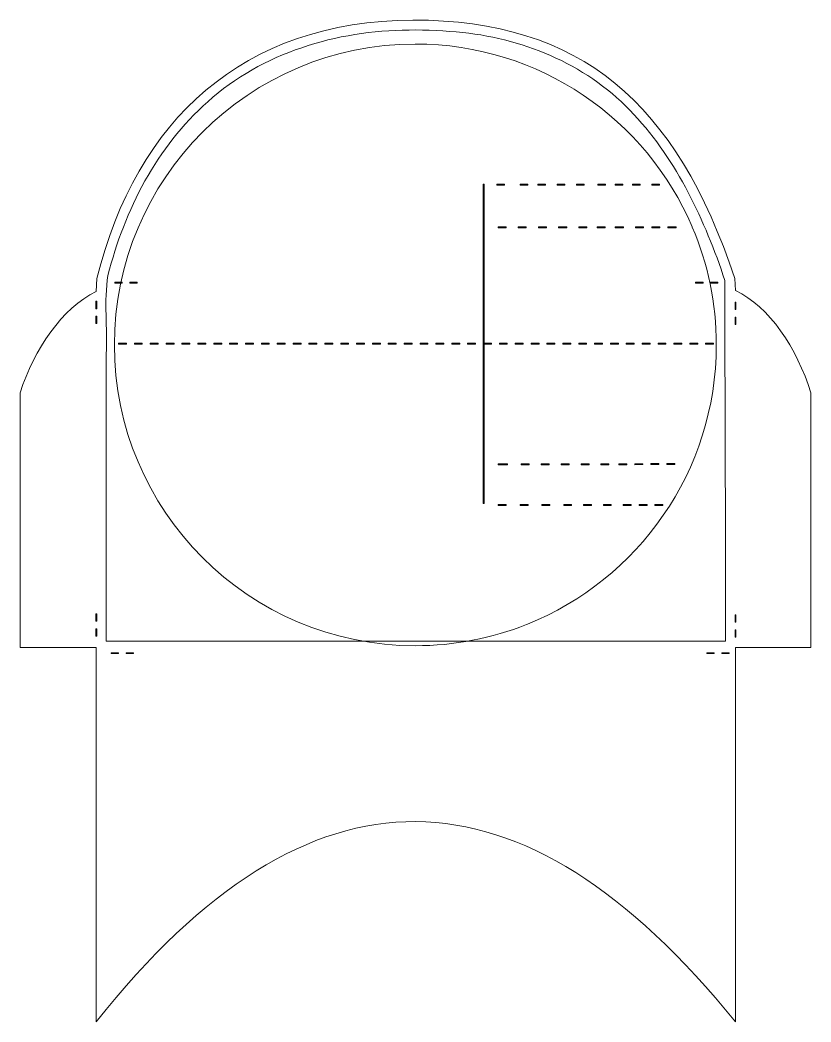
# Model space of a CAD drawing. Header units: centimetres. Extents: x -10.5 to 10.5, y -13.4 to 13.4.
import ezdxf

# ---------------------------------------------------------------- set-up
doc = ezdxf.new("R2010")
doc.units = ezdxf.units.CM
doc.header["$MEASUREMENT"] = 0
doc.layers.add('Layer 1', color=7, linetype='Continuous')

msp = doc.modelspace()

# ---------------------------------------------------------------- linework, layer by layer
at = {"layer": 'Layer 1', "color": 43, "lineweight": 20}
for points, knots in [([(-0.07069, 13.37841), (-4.60249, 13.34637), (-7.44767, 10.72191), (-8.50015, 6.4794), (-8.50015, 6.4794), (-8.50015, 6.4794), (-8.51586, 6.13461), (-8.51586, 6.13461), (-8.51586, 6.13461), (-9.43014, 5.68947), (-10.16547, 4.60514), (-10.54984, 3.43255), (-10.54984, 3.43255), (-10.54984, 3.43255), (-10.54984, -3.36641), (-10.54984, -3.36641), (-10.54984, -3.36641), (-10.54984, -3.36641), (-8.51586, -3.36641), (-8.51586, -3.36641), (-8.51586, -3.36641), (-8.51586, -3.36641), (-8.51586, -3.46976), (-8.51586, -3.46976), (-8.51586, -3.46976), (-8.51586, -3.46976), (-8.51669, -3.46976), (-8.51669, -3.46976), (-8.51669, -3.46976), (-8.51669, -3.46976), (-8.51669, -13.35939), (-8.51669, -13.35939), (-8.51669, -13.35939), (-2.83247, -6.15465), (2.85231, -6.3101), (8.53653, -13.35939), (8.53653, -13.35939), (8.53653, -13.35939), (8.53653, -3.46976), (8.53653, -3.46976), (8.53653, -3.46976), (8.53653, -3.46976), (8.5357, -3.46976), (8.5357, -3.46976), (8.5357, -3.46976), (8.5357, -3.46976), (8.5357, -3.36641), (8.5357, -3.36641), (8.5357, -3.36641), (8.5357, -3.36641), (10.54984, -3.36641), (10.54984, -3.36641), (10.54984, -3.36641), (10.54984, -3.36641), (10.54984, 3.43255), (10.54984, 3.43255), (10.54984, 3.43255), (10.17182, 4.62858), (9.44186, 5.7325), (8.53571, 6.16024), (8.53571, 6.16024), (8.53571, 6.16024), (8.51835, 6.47939), (8.51835, 6.47939), (8.51835, 6.47939), (6.94977, 11.18126), (4.42589, 13.37552), (-0.07069, 13.3784), (-0.07069, 13.3784), (-0.07069, 13.3784), (-0.07069, 13.37841), (-0.07069, 13.37841)], [0, 0, 0, 0, 0.05263158, 0.05263158, 0.05263158, 0.05263158, 0.10526316, 0.10526316, 0.10526316, 0.10526316, 0.15789474, 0.15789474, 0.15789474, 0.15789474, 0.21052632, 0.21052632, 0.21052632, 0.21052632, 0.26315789, 0.26315789, 0.26315789, 0.26315789, 0.31578947, 0.31578947, 0.31578947, 0.31578947, 0.36842105, 0.36842105, 0.36842105, 0.36842105, 0.42105263, 0.42105263, 0.42105263, 0.42105263, 0.47368421, 0.47368421, 0.47368421, 0.47368421, 0.52631579, 0.52631579, 0.52631579, 0.52631579, 0.57894737, 0.57894737, 0.57894737, 0.57894737, 0.63157895, 0.63157895, 0.63157895, 0.63157895, 0.68421053, 0.68421053, 0.68421053, 0.68421053, 0.73684211, 0.73684211, 0.73684211, 0.73684211, 0.78947368, 0.78947368, 0.78947368, 0.78947368, 0.84210526, 0.84210526, 0.84210526, 0.84210526, 0.89473684, 0.89473684, 0.89473684, 0.89473684, 1, 1, 1, 1]), ([(-8.02225, 6.38514), (-8.02225, 6.38514), (-7.82381, 6.38514), (-7.82381, 6.38514), (-7.82381, 6.38514), (-7.82381, 6.38514), (-7.82381, 6.36034), (-7.82381, 6.36034), (-7.82381, 6.36034), (-7.82381, 6.36034), (-8.02225, 6.36034), (-8.02225, 6.36034), (-8.02225, 6.36034), (-8.02225, 6.36034), (-8.02225, 6.38514), (-8.02225, 6.38514)], [0, 0, 0, 0, 0.2, 0.2, 0.2, 0.2, 0.4, 0.4, 0.4, 0.4, 0.6, 0.6, 0.6, 0.6, 1, 1, 1, 1]), ([(-7.62537, 6.38514), (-7.62537, 6.38514), (-7.42693, 6.38514), (-7.42693, 6.38514), (-7.42693, 6.38514), (-7.42693, 6.38514), (-7.42693, 6.36034), (-7.42693, 6.36034), (-7.42693, 6.36034), (-7.42693, 6.36034), (-7.62537, 6.36034), (-7.62537, 6.36034), (-7.62537, 6.36034), (-7.62537, 6.36034), (-7.62537, 6.38514), (-7.62537, 6.38514)], [0, 0, 0, 0, 0.2, 0.2, 0.2, 0.2, 0.4, 0.4, 0.4, 0.4, 0.6, 0.6, 0.6, 0.6, 1, 1, 1, 1]), ([(7.47076, 6.38514), (7.47076, 6.38514), (7.67002, 6.38514), (7.67002, 6.38514), (7.67002, 6.38514), (7.67002, 6.38514), (7.67002, 6.36034), (7.67002, 6.36034), (7.67002, 6.36034), (7.67002, 6.36034), (7.47076, 6.36034), (7.47076, 6.36034), (7.47076, 6.36034), (7.47076, 6.36034), (7.47076, 6.38514), (7.47076, 6.38514)], [0, 0, 0, 0, 0.2, 0.2, 0.2, 0.2, 0.4, 0.4, 0.4, 0.4, 0.6, 0.6, 0.6, 0.6, 1, 1, 1, 1]), ([(7.86846, 6.38514), (7.86846, 6.38514), (8.0669, 6.38514), (8.0669, 6.38514), (8.0669, 6.38514), (8.0669, 6.38514), (8.0669, 6.36034), (8.0669, 6.36034), (8.0669, 6.36034), (8.0669, 6.36034), (7.86846, 6.36034), (7.86846, 6.36034), (7.86846, 6.36034), (7.86846, 6.36034), (7.86846, 6.38514), (7.86846, 6.38514)], [0, 0, 0, 0, 0.2, 0.2, 0.2, 0.2, 0.4, 0.4, 0.4, 0.4, 0.6, 0.6, 0.6, 0.6, 1, 1, 1, 1]), ([(-8.52909, 5.87334), (-8.52909, 5.87334), (-8.50429, 5.87334), (-8.50429, 5.87334), (-8.50429, 5.87334), (-8.50429, 5.87334), (-8.50429, 5.6749), (-8.50429, 5.6749), (-8.50429, 5.6749), (-8.50429, 5.6749), (-8.52909, 5.6749), (-8.52909, 5.6749), (-8.52909, 5.6749), (-8.52909, 5.6749), (-8.52909, 5.87334), (-8.52909, 5.87334)], [0, 0, 0, 0, 0.2, 0.2, 0.2, 0.2, 0.4, 0.4, 0.4, 0.4, 0.6, 0.6, 0.6, 0.6, 1, 1, 1, 1]), ([(8.52413, 5.84936), (8.52413, 5.84936), (8.54893, 5.84936), (8.54893, 5.84936), (8.54893, 5.84936), (8.54893, 5.84936), (8.54893, 5.6501), (8.54893, 5.6501), (8.54893, 5.6501), (8.54893, 5.6501), (8.52413, 5.6501), (8.52413, 5.6501), (8.52413, 5.6501), (8.52413, 5.6501), (8.52413, 5.84936), (8.52413, 5.84936)], [0, 0, 0, 0, 0.2, 0.2, 0.2, 0.2, 0.4, 0.4, 0.4, 0.4, 0.6, 0.6, 0.6, 0.6, 1, 1, 1, 1]), ([(-8.52909, 5.47646), (-8.52909, 5.47646), (-8.50429, 5.47646), (-8.50429, 5.47646), (-8.50429, 5.47646), (-8.50429, 5.47646), (-8.50429, 5.2772), (-8.50429, 5.2772), (-8.50429, 5.2772), (-8.50429, 5.2772), (-8.52909, 5.2772), (-8.52909, 5.2772), (-8.52909, 5.2772), (-8.52909, 5.2772), (-8.52909, 5.47646), (-8.52909, 5.47646)], [0, 0, 0, 0, 0.2, 0.2, 0.2, 0.2, 0.4, 0.4, 0.4, 0.4, 0.6, 0.6, 0.6, 0.6, 1, 1, 1, 1]), ([(8.52413, 5.45166), (8.52413, 5.45166), (8.54893, 5.45166), (8.54893, 5.45166), (8.54893, 5.45166), (8.54893, 5.45166), (8.54893, 5.25322), (8.54893, 5.25322), (8.54893, 5.25322), (8.54893, 5.25322), (8.52413, 5.25322), (8.52413, 5.25322), (8.52413, 5.25322), (8.52413, 5.25322), (8.52413, 5.45166), (8.52413, 5.45166)], [0, 0, 0, 0, 0.2, 0.2, 0.2, 0.2, 0.4, 0.4, 0.4, 0.4, 0.6, 0.6, 0.6, 0.6, 1, 1, 1, 1]), ([(-8.52909, -2.46931), (-8.52909, -2.46931), (-8.50429, -2.46931), (-8.50429, -2.46931), (-8.50429, -2.46931), (-8.50429, -2.46931), (-8.50429, -2.66775), (-8.50429, -2.66775), (-8.50429, -2.66775), (-8.50429, -2.66775), (-8.52909, -2.66775), (-8.52909, -2.66775), (-8.52909, -2.66775), (-8.52909, -2.66775), (-8.52909, -2.46931), (-8.52909, -2.46931)], [0, 0, 0, 0, 0.2, 0.2, 0.2, 0.2, 0.4, 0.4, 0.4, 0.4, 0.6, 0.6, 0.6, 0.6, 1, 1, 1, 1]), ([(8.52413, -2.49411), (8.52413, -2.49411), (8.54893, -2.49411), (8.54893, -2.49411), (8.54893, -2.49411), (8.54893, -2.49411), (8.54893, -2.69255), (8.54893, -2.69255), (8.54893, -2.69255), (8.54893, -2.69255), (8.52413, -2.69255), (8.52413, -2.69255), (8.52413, -2.69255), (8.52413, -2.69255), (8.52413, -2.49411), (8.52413, -2.49411)], [0, 0, 0, 0, 0.2, 0.2, 0.2, 0.2, 0.4, 0.4, 0.4, 0.4, 0.6, 0.6, 0.6, 0.6, 1, 1, 1, 1]), ([(-8.52909, -2.86618), (-8.52909, -2.86618), (-8.50429, -2.86618), (-8.50429, -2.86618), (-8.50429, -2.86618), (-8.50429, -2.86618), (-8.50429, -3.06544), (-8.50429, -3.06544), (-8.50429, -3.06544), (-8.50429, -3.06544), (-8.52909, -3.06544), (-8.52909, -3.06544), (-8.52909, -3.06544), (-8.52909, -3.06544), (-8.52909, -2.86618), (-8.52909, -2.86618)], [0, 0, 0, 0, 0.2, 0.2, 0.2, 0.2, 0.4, 0.4, 0.4, 0.4, 0.6, 0.6, 0.6, 0.6, 1, 1, 1, 1]), ([(8.52413, -2.89099), (8.52413, -2.89099), (8.54893, -2.89099), (8.54893, -2.89099), (8.54893, -2.89099), (8.54893, -2.89099), (8.54893, -3.08943), (8.54893, -3.08943), (8.54893, -3.08943), (8.54893, -3.08943), (8.52413, -3.08943), (8.52413, -3.08943), (8.52413, -3.08943), (8.52413, -3.08943), (8.52413, -2.89099), (8.52413, -2.89099)], [0, 0, 0, 0, 0.2, 0.2, 0.2, 0.2, 0.4, 0.4, 0.4, 0.4, 0.6, 0.6, 0.6, 0.6, 1, 1, 1, 1]), ([(-8.11899, -3.50449), (-8.11899, -3.50449), (-7.92055, -3.50449), (-7.92055, -3.50449), (-7.92055, -3.50449), (-7.92055, -3.50449), (-7.92055, -3.52929), (-7.92055, -3.52929), (-7.92055, -3.52929), (-7.92055, -3.52929), (-8.11899, -3.52929), (-8.11899, -3.52929), (-8.11899, -3.52929), (-8.11899, -3.52929), (-8.11899, -3.50449), (-8.11899, -3.50449)], [0, 0, 0, 0, 0.2, 0.2, 0.2, 0.2, 0.4, 0.4, 0.4, 0.4, 0.6, 0.6, 0.6, 0.6, 1, 1, 1, 1]), ([(-7.72211, -3.50449), (-7.72211, -3.50449), (-7.52285, -3.50449), (-7.52285, -3.50449), (-7.52285, -3.50449), (-7.52285, -3.50449), (-7.52285, -3.52929), (-7.52285, -3.52929), (-7.52285, -3.52929), (-7.52285, -3.52929), (-7.72211, -3.52929), (-7.72211, -3.52929), (-7.72211, -3.52929), (-7.72211, -3.52929), (-7.72211, -3.50449), (-7.72211, -3.50449)], [0, 0, 0, 0, 0.2, 0.2, 0.2, 0.2, 0.4, 0.4, 0.4, 0.4, 0.6, 0.6, 0.6, 0.6, 1, 1, 1, 1]), ([(7.77172, -3.50449), (7.77172, -3.50449), (7.97016, -3.50449), (7.97016, -3.50449), (7.97016, -3.50449), (7.97016, -3.50449), (7.97016, -3.52929), (7.97016, -3.52929), (7.97016, -3.52929), (7.97016, -3.52929), (7.77172, -3.52929), (7.77172, -3.52929), (7.77172, -3.52929), (7.77172, -3.52929), (7.77172, -3.50449), (7.77172, -3.50449)], [0, 0, 0, 0, 0.2, 0.2, 0.2, 0.2, 0.4, 0.4, 0.4, 0.4, 0.6, 0.6, 0.6, 0.6, 1, 1, 1, 1]), ([(8.16942, -3.50449), (8.16942, -3.50449), (8.36786, -3.50449), (8.36786, -3.50449), (8.36786, -3.50449), (8.36786, -3.50449), (8.36786, -3.52929), (8.36786, -3.52929), (8.36786, -3.52929), (8.36786, -3.52929), (8.16942, -3.52929), (8.16942, -3.52929), (8.16942, -3.52929), (8.16942, -3.52929), (8.16942, -3.50449), (8.16942, -3.50449)], [0, 0, 0, 0, 0.2, 0.2, 0.2, 0.2, 0.4, 0.4, 0.4, 0.4, 0.6, 0.6, 0.6, 0.6, 1, 1, 1, 1])]:
    msp.add_open_spline(points, degree=3, knots=knots, dxfattribs=at)
at = {"layer": 'Layer 1', "color": 41, "lineweight": 20}
msp.add_open_spline([(-0.16991, 13.11217), (-2.10308, 13.10183), (-4.08875, 12.50304), (-5.54301, 11.19967), (-5.54301, 11.19967), (-6.90051, 9.99441), (-7.76475, 8.31033), (-8.20474, 6.56333), (-8.20474, 6.56333), (-8.3145, 5.86896), (-8.21779, 5.16068), (-8.25128, 4.46029), (-8.25128, 4.46029), (-8.25155, -1.39141), (-8.25182, 2.6523), (-8.2521, -3.1994), (-8.2521, -3.1994), (-2.74408, -3.1994), (2.76394, -3.1994), (8.27196, -3.1994), (8.27196, -3.1994), (8.2659, 3.30908), (8.25983, -0.07787), (8.25377, 6.43061), (8.25377, 6.43061), (7.7187, 8.0322), (6.98685, 9.61361), (5.8262, 10.85678), (5.8262, 10.85678), (4.66156, 12.13655), (2.96897, 12.86981), (1.2623, 13.04306), (1.2623, 13.04306), (0.78656, 13.09062), (0.30837, 13.11888), (-0.16991, 13.11216), (-0.16991, 13.11216), (-0.16991, 13.11216), (-0.16991, 13.11217), (-0.16991, 13.11217)], degree=3, knots=[0, 0, 0, 0, 0.09090909, 0.09090909, 0.09090909, 0.09090909, 0.18181818, 0.18181818, 0.18181818, 0.18181818, 0.27272727, 0.27272727, 0.27272727, 0.27272727, 0.36363636, 0.36363636, 0.36363636, 0.36363636, 0.45454545, 0.45454545, 0.45454545, 0.45454545, 0.54545455, 0.54545455, 0.54545455, 0.54545455, 0.63636364, 0.63636364, 0.63636364, 0.63636364, 0.72727273, 0.72727273, 0.72727273, 0.72727273, 0.81818182, 0.81818182, 0.81818182, 0.81818182, 1, 1, 1, 1], dxfattribs=at)
at = {"layer": 'Layer 1', "color": 221, "lineweight": 15}
for points, knots in [([(-0.00496, 12.73783), (3.31107, 12.73783), (6.1572, 10.72714), (7.38188, 7.85875), (7.38188, 7.85875), (7.38188, 7.85875), (7.38519, 7.85131), (7.38519, 7.85131), (7.38519, 7.85131), (7.79611, 6.88614), (8.0235, 5.8246), (8.0235, 4.70938), (8.0235, 4.70938), (8.0235, 1.33188), (5.93758, -1.55787), (2.98401, -2.7436), (2.98401, -2.7436), (2.98401, -2.7436), (2.95755, -2.75518), (2.95755, -2.75518), (2.95755, -2.75518), (2.04083, -3.11937), (1.04149, -3.31907), (-0.00496, -3.31907), (-0.00496, -3.31907), (-4.43908, -3.31907), (-8.03341, 0.27526), (-8.03341, 4.70938), (-8.03341, 4.70938), (-8.03341, 9.1435), (-4.43908, 12.73783), (-0.00496, 12.73783)], [0, 0, 0, 0, 0.11111111, 0.11111111, 0.11111111, 0.11111111, 0.22222222, 0.22222222, 0.22222222, 0.22222222, 0.33333333, 0.33333333, 0.33333333, 0.33333333, 0.44444444, 0.44444444, 0.44444444, 0.44444444, 0.55555556, 0.55555556, 0.55555556, 0.55555556, 0.66666667, 0.66666667, 0.66666667, 0.66666667, 0.77777778, 0.77777778, 0.77777778, 0.77777778, 1, 1, 1, 1]), ([(1.82894, 8.99398), (1.82894, 8.99398), (1.80248, 8.99398), (1.80248, 8.99398), (1.80248, 8.99398), (1.80248, 8.99398), (1.80248, 0.4744), (1.80248, 0.4744), (1.80248, 0.4744), (1.80248, 0.4744), (1.82894, 0.4744), (1.82894, 0.4744), (1.82894, 0.4744), (1.82894, 0.4744), (1.82894, 8.99398), (1.82894, 8.99398)], [0, 0, 0, 0, 0.2, 0.2, 0.2, 0.2, 0.4, 0.4, 0.4, 0.4, 0.6, 0.6, 0.6, 0.6, 1, 1, 1, 1]), ([(2.37795, 8.99977), (2.37795, 8.99977), (2.1729, 8.99977), (2.1729, 8.99977), (2.1729, 8.99977), (2.1729, 8.99977), (2.1729, 8.97414), (2.1729, 8.97414), (2.1729, 8.97414), (2.1729, 8.97414), (2.37795, 8.97414), (2.37795, 8.97414), (2.37795, 8.97414), (2.37795, 8.97414), (2.37795, 8.99977), (2.37795, 8.99977)], [0, 0, 0, 0, 0.2, 0.2, 0.2, 0.2, 0.4, 0.4, 0.4, 0.4, 0.6, 0.6, 0.6, 0.6, 1, 1, 1, 1]), ([(3.00055, 8.99977), (3.00055, 8.99977), (2.7955, 8.99977), (2.7955, 8.99977), (2.7955, 8.99977), (2.7955, 8.99977), (2.7955, 8.97414), (2.7955, 8.97414), (2.7955, 8.97414), (2.7955, 8.97414), (3.00055, 8.97414), (3.00055, 8.97414), (3.00055, 8.97414), (3.00055, 8.97414), (3.00055, 8.99977), (3.00055, 8.99977)], [0, 0, 0, 0, 0.2, 0.2, 0.2, 0.2, 0.4, 0.4, 0.4, 0.4, 0.6, 0.6, 0.6, 0.6, 1, 1, 1, 1]), ([(3.4644, 8.99977), (3.4644, 8.99977), (3.25935, 8.99977), (3.25935, 8.99977), (3.25935, 8.99977), (3.25935, 8.99977), (3.25935, 8.97414), (3.25935, 8.97414), (3.25935, 8.97414), (3.25935, 8.97414), (3.4644, 8.97414), (3.4644, 8.97414), (3.4644, 8.97414), (3.4644, 8.97414), (3.4644, 8.99977), (3.4644, 8.99977)], [0, 0, 0, 0, 0.2, 0.2, 0.2, 0.2, 0.4, 0.4, 0.4, 0.4, 0.6, 0.6, 0.6, 0.6, 1, 1, 1, 1]), ([(3.98116, 8.99977), (3.98116, 8.99977), (3.77611, 8.99977), (3.77611, 8.99977), (3.77611, 8.99977), (3.77611, 8.99977), (3.77611, 8.97414), (3.77611, 8.97414), (3.77611, 8.97414), (3.77611, 8.97414), (3.98116, 8.97414), (3.98116, 8.97414), (3.98116, 8.97414), (3.98116, 8.97414), (3.98116, 8.99977), (3.98116, 8.99977)], [0, 0, 0, 0, 0.2, 0.2, 0.2, 0.2, 0.4, 0.4, 0.4, 0.4, 0.6, 0.6, 0.6, 0.6, 1, 1, 1, 1]), ([(4.49875, 8.99977), (4.49875, 8.99977), (4.29287, 8.99977), (4.29287, 8.99977), (4.29287, 8.99977), (4.29287, 8.99977), (4.29287, 8.97414), (4.29287, 8.97414), (4.29287, 8.97414), (4.29287, 8.97414), (4.49875, 8.97414), (4.49875, 8.97414), (4.49875, 8.97414), (4.49875, 8.97414), (4.49875, 8.99977), (4.49875, 8.99977)], [0, 0, 0, 0, 0.2, 0.2, 0.2, 0.2, 0.4, 0.4, 0.4, 0.4, 0.6, 0.6, 0.6, 0.6, 1, 1, 1, 1]), ([(5.06843, 8.99977), (5.06843, 8.99977), (4.86255, 8.99977), (4.86255, 8.99977), (4.86255, 8.99977), (4.86255, 8.99977), (4.86255, 8.97414), (4.86255, 8.97414), (4.86255, 8.97414), (4.86255, 8.97414), (5.06843, 8.97414), (5.06843, 8.97414), (5.06843, 8.97414), (5.06843, 8.97414), (5.06843, 8.99977), (5.06843, 8.99977)], [0, 0, 0, 0, 0.2, 0.2, 0.2, 0.2, 0.4, 0.4, 0.4, 0.4, 0.6, 0.6, 0.6, 0.6, 1, 1, 1, 1]), ([(5.53228, 8.99977), (5.53228, 8.99977), (5.3264, 8.99977), (5.3264, 8.99977), (5.3264, 8.99977), (5.3264, 8.99977), (5.3264, 8.97414), (5.3264, 8.97414), (5.3264, 8.97414), (5.3264, 8.97414), (5.53228, 8.97414), (5.53228, 8.97414), (5.53228, 8.97414), (5.53228, 8.97414), (5.53228, 8.99977), (5.53228, 8.99977)], [0, 0, 0, 0, 0.2, 0.2, 0.2, 0.2, 0.4, 0.4, 0.4, 0.4, 0.6, 0.6, 0.6, 0.6, 1, 1, 1, 1]), ([(5.99613, 8.99977), (5.99613, 8.99977), (5.79025, 8.99977), (5.79025, 8.99977), (5.79025, 8.99977), (5.79025, 8.99977), (5.79025, 8.97414), (5.79025, 8.97414), (5.79025, 8.97414), (5.79025, 8.97414), (5.99613, 8.97414), (5.99613, 8.97414), (5.99613, 8.97414), (5.99613, 8.97414), (5.99613, 8.99977), (5.99613, 8.99977)], [0, 0, 0, 0, 0.2, 0.2, 0.2, 0.2, 0.4, 0.4, 0.4, 0.4, 0.6, 0.6, 0.6, 0.6, 1, 1, 1, 1]), ([(6.51289, 8.99977), (6.51289, 8.99977), (6.30701, 8.99977), (6.30701, 8.99977), (6.30701, 8.99977), (6.30701, 8.99977), (6.30701, 8.97414), (6.30701, 8.97414), (6.30701, 8.97414), (6.30701, 8.97414), (6.51289, 8.97414), (6.51289, 8.97414), (6.51289, 8.97414), (6.51289, 8.97414), (6.51289, 8.99977), (6.51289, 8.99977)], [0, 0, 0, 0, 0.2, 0.2, 0.2, 0.2, 0.4, 0.4, 0.4, 0.4, 0.6, 0.6, 0.6, 0.6, 1, 1, 1, 1]), ([(2.41599, 7.85875), (2.41599, 7.85875), (2.20763, 7.85875), (2.20763, 7.85875), (2.20763, 7.85875), (2.20763, 7.85875), (2.20763, 7.83229), (2.20763, 7.83229), (2.20763, 7.83229), (2.20763, 7.83229), (2.41599, 7.83229), (2.41599, 7.83229), (2.41599, 7.83229), (2.41599, 7.83229), (2.41599, 7.85875), (2.41599, 7.85875)], [0, 0, 0, 0, 0.2, 0.2, 0.2, 0.2, 0.4, 0.4, 0.4, 0.4, 0.6, 0.6, 0.6, 0.6, 1, 1, 1, 1]), ([(2.95507, 7.85875), (2.95507, 7.85875), (2.73844, 7.85875), (2.73844, 7.85875), (2.73844, 7.85875), (2.73844, 7.85875), (2.73844, 7.83229), (2.73844, 7.83229), (2.73844, 7.83229), (2.73844, 7.83229), (2.95507, 7.83229), (2.95507, 7.83229), (2.95507, 7.83229), (2.95507, 7.83229), (2.95507, 7.85875), (2.95507, 7.85875)], [0, 0, 0, 0, 0.2, 0.2, 0.2, 0.2, 0.4, 0.4, 0.4, 0.4, 0.6, 0.6, 0.6, 0.6, 1, 1, 1, 1]), ([(3.49499, 7.85875), (3.49499, 7.85875), (3.27836, 7.85875), (3.27836, 7.85875), (3.27836, 7.85875), (3.27836, 7.85875), (3.27836, 7.83229), (3.27836, 7.83229), (3.27836, 7.83229), (3.27836, 7.83229), (3.49499, 7.83229), (3.49499, 7.83229), (3.49499, 7.83229), (3.49499, 7.83229), (3.49499, 7.85875), (3.49499, 7.85875)], [0, 0, 0, 0, 0.2, 0.2, 0.2, 0.2, 0.4, 0.4, 0.4, 0.4, 0.6, 0.6, 0.6, 0.6, 1, 1, 1, 1]), ([(4.03408, 7.85875), (4.03408, 7.85875), (3.81745, 7.85875), (3.81745, 7.85875), (3.81745, 7.85875), (3.81745, 7.85875), (3.81745, 7.83146), (3.81745, 7.83146), (3.81745, 7.83146), (3.81745, 7.83146), (4.03408, 7.83146), (4.03408, 7.83146), (4.03408, 7.83146), (4.03408, 7.83146), (4.03408, 7.85875), (4.03408, 7.85875)], [0, 0, 0, 0, 0.2, 0.2, 0.2, 0.2, 0.4, 0.4, 0.4, 0.4, 0.6, 0.6, 0.6, 0.6, 1, 1, 1, 1]), ([(4.57317, 7.85875), (4.57317, 7.85875), (4.35654, 7.85875), (4.35654, 7.85875), (4.35654, 7.85875), (4.35654, 7.85875), (4.35654, 7.83146), (4.35654, 7.83146), (4.35654, 7.83146), (4.35654, 7.83146), (4.57317, 7.83146), (4.57317, 7.83146), (4.57317, 7.83146), (4.57317, 7.83146), (4.57317, 7.85875), (4.57317, 7.85875)], [0, 0, 0, 0, 0.2, 0.2, 0.2, 0.2, 0.4, 0.4, 0.4, 0.4, 0.6, 0.6, 0.6, 0.6, 1, 1, 1, 1]), ([(5.05934, 7.85875), (5.05934, 7.85875), (4.84271, 7.85875), (4.84271, 7.85875), (4.84271, 7.85875), (4.84271, 7.85875), (4.84271, 7.83146), (4.84271, 7.83146), (4.84271, 7.83146), (4.84271, 7.83146), (5.05934, 7.83146), (5.05934, 7.83146), (5.05934, 7.83146), (5.05934, 7.83146), (5.05934, 7.85875), (5.05934, 7.85875)], [0, 0, 0, 0, 0.2, 0.2, 0.2, 0.2, 0.4, 0.4, 0.4, 0.4, 0.6, 0.6, 0.6, 0.6, 1, 1, 1, 1]), ([(5.54551, 7.85875), (5.54551, 7.85875), (5.32888, 7.85875), (5.32888, 7.85875), (5.32888, 7.85875), (5.32888, 7.85875), (5.32888, 7.83146), (5.32888, 7.83146), (5.32888, 7.83146), (5.32888, 7.83146), (5.54551, 7.83146), (5.54551, 7.83146), (5.54551, 7.83146), (5.54551, 7.83146), (5.54551, 7.85875), (5.54551, 7.85875)], [0, 0, 0, 0, 0.2, 0.2, 0.2, 0.2, 0.4, 0.4, 0.4, 0.4, 0.6, 0.6, 0.6, 0.6, 1, 1, 1, 1]), ([(6.08543, 7.85875), (6.08543, 7.85875), (5.86798, 7.85875), (5.86798, 7.85875), (5.86798, 7.85875), (5.86798, 7.85875), (5.86798, 7.83146), (5.86798, 7.83146), (5.86798, 7.83146), (5.86798, 7.83146), (6.08543, 7.83146), (6.08543, 7.83146), (6.08543, 7.83146), (6.08543, 7.83146), (6.08543, 7.85875), (6.08543, 7.85875)], [0, 0, 0, 0, 0.2, 0.2, 0.2, 0.2, 0.4, 0.4, 0.4, 0.4, 0.6, 0.6, 0.6, 0.6, 1, 1, 1, 1]), ([(6.51868, 7.85875), (6.51868, 7.85875), (6.30205, 7.85875), (6.30205, 7.85875), (6.30205, 7.85875), (6.30205, 7.85875), (6.30205, 7.83146), (6.30205, 7.83146), (6.30205, 7.83146), (6.30205, 7.83146), (6.51868, 7.83146), (6.51868, 7.83146), (6.51868, 7.83146), (6.51868, 7.83146), (6.51868, 7.85875), (6.51868, 7.85875)], [0, 0, 0, 0, 0.2, 0.2, 0.2, 0.2, 0.4, 0.4, 0.4, 0.4, 0.6, 0.6, 0.6, 0.6, 1, 1, 1, 1]), ([(6.95194, 7.85875), (6.95194, 7.85875), (6.73531, 7.85875), (6.73531, 7.85875), (6.73531, 7.85875), (6.73531, 7.85875), (6.73531, 7.83146), (6.73531, 7.83146), (6.73531, 7.83146), (6.73531, 7.83146), (6.95194, 7.83146), (6.95194, 7.83146), (6.95194, 7.83146), (6.95194, 7.83146), (6.95194, 7.85875), (6.95194, 7.85875)], [0, 0, 0, 0, 0.2, 0.2, 0.2, 0.2, 0.4, 0.4, 0.4, 0.4, 0.6, 0.6, 0.6, 0.6, 1, 1, 1, 1]), ([(-7.71094, 4.75899), (-7.71094, 4.75899), (-7.92261, 4.75899), (-7.92261, 4.75899), (-7.92261, 4.75899), (-7.92261, 4.75899), (-7.92261, 4.73253), (-7.92261, 4.73253), (-7.92261, 4.73253), (-7.92261, 4.73253), (-7.71094, 4.73253), (-7.71094, 4.73253), (-7.71094, 4.73253), (-7.71094, 4.73253), (-7.71094, 4.75899), (-7.71094, 4.75899)], [0, 0, 0, 0, 0.2, 0.2, 0.2, 0.2, 0.4, 0.4, 0.4, 0.4, 0.6, 0.6, 0.6, 0.6, 1, 1, 1, 1]), ([(-7.28761, 4.75899), (-7.28761, 4.75899), (-7.49928, 4.75899), (-7.49928, 4.75899), (-7.49928, 4.75899), (-7.49928, 4.75899), (-7.49928, 4.73253), (-7.49928, 4.73253), (-7.49928, 4.73253), (-7.49928, 4.73253), (-7.28761, 4.73253), (-7.28761, 4.73253), (-7.28761, 4.73253), (-7.28761, 4.73253), (-7.28761, 4.75899), (-7.28761, 4.75899)], [0, 0, 0, 0, 0.2, 0.2, 0.2, 0.2, 0.4, 0.4, 0.4, 0.4, 0.6, 0.6, 0.6, 0.6, 1, 1, 1, 1]), ([(-6.86427, 4.75899), (-6.86427, 4.75899), (-7.07594, 4.75899), (-7.07594, 4.75899), (-7.07594, 4.75899), (-7.07594, 4.75899), (-7.07594, 4.73253), (-7.07594, 4.73253), (-7.07594, 4.73253), (-7.07594, 4.73253), (-6.86427, 4.73253), (-6.86427, 4.73253), (-6.86427, 4.73253), (-6.86427, 4.73253), (-6.86427, 4.75899), (-6.86427, 4.75899)], [0, 0, 0, 0, 0.2, 0.2, 0.2, 0.2, 0.4, 0.4, 0.4, 0.4, 0.6, 0.6, 0.6, 0.6, 1, 1, 1, 1]), ([(-6.44094, 4.75899), (-6.44094, 4.75899), (-6.65261, 4.75899), (-6.65261, 4.75899), (-6.65261, 4.75899), (-6.65261, 4.75899), (-6.65261, 4.73253), (-6.65261, 4.73253), (-6.65261, 4.73253), (-6.65261, 4.73253), (-6.44094, 4.73253), (-6.44094, 4.73253), (-6.44094, 4.73253), (-6.44094, 4.73253), (-6.44094, 4.75899), (-6.44094, 4.75899)], [0, 0, 0, 0, 0.2, 0.2, 0.2, 0.2, 0.4, 0.4, 0.4, 0.4, 0.6, 0.6, 0.6, 0.6, 1, 1, 1, 1]), ([(-6.01761, 4.75899), (-6.01761, 4.75899), (-6.22928, 4.75899), (-6.22928, 4.75899), (-6.22928, 4.75899), (-6.22928, 4.75899), (-6.22928, 4.73253), (-6.22928, 4.73253), (-6.22928, 4.73253), (-6.22928, 4.73253), (-6.01761, 4.73253), (-6.01761, 4.73253), (-6.01761, 4.73253), (-6.01761, 4.73253), (-6.01761, 4.75899), (-6.01761, 4.75899)], [0, 0, 0, 0, 0.2, 0.2, 0.2, 0.2, 0.4, 0.4, 0.4, 0.4, 0.6, 0.6, 0.6, 0.6, 1, 1, 1, 1]), ([(-5.59427, 4.75899), (-5.59427, 4.75899), (-5.80594, 4.75899), (-5.80594, 4.75899), (-5.80594, 4.75899), (-5.80594, 4.75899), (-5.80594, 4.73253), (-5.80594, 4.73253), (-5.80594, 4.73253), (-5.80594, 4.73253), (-5.59427, 4.73253), (-5.59427, 4.73253), (-5.59427, 4.73253), (-5.59427, 4.73253), (-5.59427, 4.75899), (-5.59427, 4.75899)], [0, 0, 0, 0, 0.2, 0.2, 0.2, 0.2, 0.4, 0.4, 0.4, 0.4, 0.6, 0.6, 0.6, 0.6, 1, 1, 1, 1]), ([(-5.17094, 4.75899), (-5.17094, 4.75899), (-5.38261, 4.75899), (-5.38261, 4.75899), (-5.38261, 4.75899), (-5.38261, 4.75899), (-5.38261, 4.73253), (-5.38261, 4.73253), (-5.38261, 4.73253), (-5.38261, 4.73253), (-5.17094, 4.73253), (-5.17094, 4.73253), (-5.17094, 4.73253), (-5.17094, 4.73253), (-5.17094, 4.75899), (-5.17094, 4.75899)], [0, 0, 0, 0, 0.2, 0.2, 0.2, 0.2, 0.4, 0.4, 0.4, 0.4, 0.6, 0.6, 0.6, 0.6, 1, 1, 1, 1]), ([(-4.74761, 4.75899), (-4.74761, 4.75899), (-4.95928, 4.75899), (-4.95928, 4.75899), (-4.95928, 4.75899), (-4.95928, 4.75899), (-4.95928, 4.73253), (-4.95928, 4.73253), (-4.95928, 4.73253), (-4.95928, 4.73253), (-4.74761, 4.73253), (-4.74761, 4.73253), (-4.74761, 4.73253), (-4.74761, 4.73253), (-4.74761, 4.75899), (-4.74761, 4.75899)], [0, 0, 0, 0, 0.2, 0.2, 0.2, 0.2, 0.4, 0.4, 0.4, 0.4, 0.6, 0.6, 0.6, 0.6, 1, 1, 1, 1]), ([(-4.32427, 4.75899), (-4.32427, 4.75899), (-4.53594, 4.75899), (-4.53594, 4.75899), (-4.53594, 4.75899), (-4.53594, 4.75899), (-4.53594, 4.73253), (-4.53594, 4.73253), (-4.53594, 4.73253), (-4.53594, 4.73253), (-4.32427, 4.73253), (-4.32427, 4.73253), (-4.32427, 4.73253), (-4.32427, 4.73253), (-4.32427, 4.75899), (-4.32427, 4.75899)], [0, 0, 0, 0, 0.2, 0.2, 0.2, 0.2, 0.4, 0.4, 0.4, 0.4, 0.6, 0.6, 0.6, 0.6, 1, 1, 1, 1]), ([(-3.90094, 4.75899), (-3.90094, 4.75899), (-4.11261, 4.75899), (-4.11261, 4.75899), (-4.11261, 4.75899), (-4.11261, 4.75899), (-4.11261, 4.73253), (-4.11261, 4.73253), (-4.11261, 4.73253), (-4.11261, 4.73253), (-3.90094, 4.73253), (-3.90094, 4.73253), (-3.90094, 4.73253), (-3.90094, 4.73253), (-3.90094, 4.75899), (-3.90094, 4.75899)], [0, 0, 0, 0, 0.2, 0.2, 0.2, 0.2, 0.4, 0.4, 0.4, 0.4, 0.6, 0.6, 0.6, 0.6, 1, 1, 1, 1]), ([(-3.47761, 4.75899), (-3.47761, 4.75899), (-3.68928, 4.75899), (-3.68928, 4.75899), (-3.68928, 4.75899), (-3.68928, 4.75899), (-3.68928, 4.73253), (-3.68928, 4.73253), (-3.68928, 4.73253), (-3.68928, 4.73253), (-3.47761, 4.73253), (-3.47761, 4.73253), (-3.47761, 4.73253), (-3.47761, 4.73253), (-3.47761, 4.75899), (-3.47761, 4.75899)], [0, 0, 0, 0, 0.2, 0.2, 0.2, 0.2, 0.4, 0.4, 0.4, 0.4, 0.6, 0.6, 0.6, 0.6, 1, 1, 1, 1]), ([(-3.05427, 4.75899), (-3.05427, 4.75899), (-3.26594, 4.75899), (-3.26594, 4.75899), (-3.26594, 4.75899), (-3.26594, 4.75899), (-3.26594, 4.73253), (-3.26594, 4.73253), (-3.26594, 4.73253), (-3.26594, 4.73253), (-3.05427, 4.73253), (-3.05427, 4.73253), (-3.05427, 4.73253), (-3.05427, 4.73253), (-3.05427, 4.75899), (-3.05427, 4.75899)], [0, 0, 0, 0, 0.2, 0.2, 0.2, 0.2, 0.4, 0.4, 0.4, 0.4, 0.6, 0.6, 0.6, 0.6, 1, 1, 1, 1]), ([(-2.63094, 4.75899), (-2.63094, 4.75899), (-2.84261, 4.75899), (-2.84261, 4.75899), (-2.84261, 4.75899), (-2.84261, 4.75899), (-2.84261, 4.73253), (-2.84261, 4.73253), (-2.84261, 4.73253), (-2.84261, 4.73253), (-2.63094, 4.73253), (-2.63094, 4.73253), (-2.63094, 4.73253), (-2.63094, 4.73253), (-2.63094, 4.75899), (-2.63094, 4.75899)], [0, 0, 0, 0, 0.2, 0.2, 0.2, 0.2, 0.4, 0.4, 0.4, 0.4, 0.6, 0.6, 0.6, 0.6, 1, 1, 1, 1]), ([(-2.20761, 4.75899), (-2.20761, 4.75899), (-2.41928, 4.75899), (-2.41928, 4.75899), (-2.41928, 4.75899), (-2.41928, 4.75899), (-2.41928, 4.73253), (-2.41928, 4.73253), (-2.41928, 4.73253), (-2.41928, 4.73253), (-2.20761, 4.73253), (-2.20761, 4.73253), (-2.20761, 4.73253), (-2.20761, 4.73253), (-2.20761, 4.75899), (-2.20761, 4.75899)], [0, 0, 0, 0, 0.2, 0.2, 0.2, 0.2, 0.4, 0.4, 0.4, 0.4, 0.6, 0.6, 0.6, 0.6, 1, 1, 1, 1]), ([(-1.78427, 4.75899), (-1.78427, 4.75899), (-1.99594, 4.75899), (-1.99594, 4.75899), (-1.99594, 4.75899), (-1.99594, 4.75899), (-1.99594, 4.73253), (-1.99594, 4.73253), (-1.99594, 4.73253), (-1.99594, 4.73253), (-1.78427, 4.73253), (-1.78427, 4.73253), (-1.78427, 4.73253), (-1.78427, 4.73253), (-1.78427, 4.75899), (-1.78427, 4.75899)], [0, 0, 0, 0, 0.2, 0.2, 0.2, 0.2, 0.4, 0.4, 0.4, 0.4, 0.6, 0.6, 0.6, 0.6, 1, 1, 1, 1]), ([(-1.36094, 4.75899), (-1.36094, 4.75899), (-1.57261, 4.75899), (-1.57261, 4.75899), (-1.57261, 4.75899), (-1.57261, 4.75899), (-1.57261, 4.73253), (-1.57261, 4.73253), (-1.57261, 4.73253), (-1.57261, 4.73253), (-1.36094, 4.73253), (-1.36094, 4.73253), (-1.36094, 4.73253), (-1.36094, 4.73253), (-1.36094, 4.75899), (-1.36094, 4.75899)], [0, 0, 0, 0, 0.2, 0.2, 0.2, 0.2, 0.4, 0.4, 0.4, 0.4, 0.6, 0.6, 0.6, 0.6, 1, 1, 1, 1]), ([(-0.93761, 4.75899), (-0.93761, 4.75899), (-1.14928, 4.75899), (-1.14928, 4.75899), (-1.14928, 4.75899), (-1.14928, 4.75899), (-1.14928, 4.73253), (-1.14928, 4.73253), (-1.14928, 4.73253), (-1.14928, 4.73253), (-0.93761, 4.73253), (-0.93761, 4.73253), (-0.93761, 4.73253), (-0.93761, 4.73253), (-0.93761, 4.75899), (-0.93761, 4.75899)], [0, 0, 0, 0, 0.2, 0.2, 0.2, 0.2, 0.4, 0.4, 0.4, 0.4, 0.6, 0.6, 0.6, 0.6, 1, 1, 1, 1]), ([(-0.51427, 4.75899), (-0.51427, 4.75899), (-0.72594, 4.75899), (-0.72594, 4.75899), (-0.72594, 4.75899), (-0.72594, 4.75899), (-0.72594, 4.73253), (-0.72594, 4.73253), (-0.72594, 4.73253), (-0.72594, 4.73253), (-0.51427, 4.73253), (-0.51427, 4.73253), (-0.51427, 4.73253), (-0.51427, 4.73253), (-0.51427, 4.75899), (-0.51427, 4.75899)], [0, 0, 0, 0, 0.2, 0.2, 0.2, 0.2, 0.4, 0.4, 0.4, 0.4, 0.6, 0.6, 0.6, 0.6, 1, 1, 1, 1]), ([(-0.09094, 4.75899), (-0.09094, 4.75899), (-0.30261, 4.75899), (-0.30261, 4.75899), (-0.30261, 4.75899), (-0.30261, 4.75899), (-0.30261, 4.73253), (-0.30261, 4.73253), (-0.30261, 4.73253), (-0.30261, 4.73253), (-0.09094, 4.73253), (-0.09094, 4.73253), (-0.09094, 4.73253), (-0.09094, 4.73253), (-0.09094, 4.75899), (-0.09094, 4.75899)], [0, 0, 0, 0, 0.2, 0.2, 0.2, 0.2, 0.4, 0.4, 0.4, 0.4, 0.6, 0.6, 0.6, 0.6, 1, 1, 1, 1]), ([(0.33239, 4.75899), (0.33239, 4.75899), (0.12072, 4.75899), (0.12072, 4.75899), (0.12072, 4.75899), (0.12072, 4.75899), (0.12072, 4.73253), (0.12072, 4.73253), (0.12072, 4.73253), (0.12072, 4.73253), (0.33239, 4.73253), (0.33239, 4.73253), (0.33239, 4.73253), (0.33239, 4.73253), (0.33239, 4.75899), (0.33239, 4.75899)], [0, 0, 0, 0, 0.2, 0.2, 0.2, 0.2, 0.4, 0.4, 0.4, 0.4, 0.6, 0.6, 0.6, 0.6, 1, 1, 1, 1]), ([(0.75573, 4.75899), (0.75573, 4.75899), (0.54406, 4.75899), (0.54406, 4.75899), (0.54406, 4.75899), (0.54406, 4.75899), (0.54406, 4.73253), (0.54406, 4.73253), (0.54406, 4.73253), (0.54406, 4.73253), (0.75573, 4.73253), (0.75573, 4.73253), (0.75573, 4.73253), (0.75573, 4.73253), (0.75573, 4.75899), (0.75573, 4.75899)], [0, 0, 0, 0, 0.2, 0.2, 0.2, 0.2, 0.4, 0.4, 0.4, 0.4, 0.6, 0.6, 0.6, 0.6, 1, 1, 1, 1]), ([(1.17906, 4.75899), (1.17906, 4.75899), (0.96739, 4.75899), (0.96739, 4.75899), (0.96739, 4.75899), (0.96739, 4.75899), (0.96739, 4.73253), (0.96739, 4.73253), (0.96739, 4.73253), (0.96739, 4.73253), (1.17906, 4.73253), (1.17906, 4.73253), (1.17906, 4.73253), (1.17906, 4.73253), (1.17906, 4.75899), (1.17906, 4.75899)], [0, 0, 0, 0, 0.2, 0.2, 0.2, 0.2, 0.4, 0.4, 0.4, 0.4, 0.6, 0.6, 0.6, 0.6, 1, 1, 1, 1]), ([(1.60239, 4.75899), (1.60239, 4.75899), (1.39072, 4.75899), (1.39072, 4.75899), (1.39072, 4.75899), (1.39072, 4.75899), (1.39072, 4.73253), (1.39072, 4.73253), (1.39072, 4.73253), (1.39072, 4.73253), (1.60239, 4.73253), (1.60239, 4.73253), (1.60239, 4.73253), (1.60239, 4.73253), (1.60239, 4.75899), (1.60239, 4.75899)], [0, 0, 0, 0, 0.2, 0.2, 0.2, 0.2, 0.4, 0.4, 0.4, 0.4, 0.6, 0.6, 0.6, 0.6, 1, 1, 1, 1]), ([(2.02573, 4.75899), (2.02573, 4.75899), (1.81406, 4.75899), (1.81406, 4.75899), (1.81406, 4.75899), (1.81406, 4.75899), (1.81406, 4.73253), (1.81406, 4.73253), (1.81406, 4.73253), (1.81406, 4.73253), (2.02573, 4.73253), (2.02573, 4.73253), (2.02573, 4.73253), (2.02573, 4.73253), (2.02573, 4.75899), (2.02573, 4.75899)], [0, 0, 0, 0, 0.2, 0.2, 0.2, 0.2, 0.4, 0.4, 0.4, 0.4, 0.6, 0.6, 0.6, 0.6, 1, 1, 1, 1]), ([(2.44906, 4.75899), (2.44906, 4.75899), (2.23739, 4.75899), (2.23739, 4.75899), (2.23739, 4.75899), (2.23739, 4.75899), (2.23739, 4.73253), (2.23739, 4.73253), (2.23739, 4.73253), (2.23739, 4.73253), (2.44906, 4.73253), (2.44906, 4.73253), (2.44906, 4.73253), (2.44906, 4.73253), (2.44906, 4.75899), (2.44906, 4.75899)], [0, 0, 0, 0, 0.2, 0.2, 0.2, 0.2, 0.4, 0.4, 0.4, 0.4, 0.6, 0.6, 0.6, 0.6, 1, 1, 1, 1]), ([(2.87239, 4.75899), (2.87239, 4.75899), (2.66072, 4.75899), (2.66072, 4.75899), (2.66072, 4.75899), (2.66072, 4.75899), (2.66072, 4.73253), (2.66072, 4.73253), (2.66072, 4.73253), (2.66072, 4.73253), (2.87239, 4.73253), (2.87239, 4.73253), (2.87239, 4.73253), (2.87239, 4.73253), (2.87239, 4.75899), (2.87239, 4.75899)], [0, 0, 0, 0, 0.2, 0.2, 0.2, 0.2, 0.4, 0.4, 0.4, 0.4, 0.6, 0.6, 0.6, 0.6, 1, 1, 1, 1]), ([(3.29573, 4.75899), (3.29573, 4.75899), (3.08406, 4.75899), (3.08406, 4.75899), (3.08406, 4.75899), (3.08406, 4.75899), (3.08406, 4.73253), (3.08406, 4.73253), (3.08406, 4.73253), (3.08406, 4.73253), (3.29573, 4.73253), (3.29573, 4.73253), (3.29573, 4.73253), (3.29573, 4.73253), (3.29573, 4.75899), (3.29573, 4.75899)], [0, 0, 0, 0, 0.2, 0.2, 0.2, 0.2, 0.4, 0.4, 0.4, 0.4, 0.6, 0.6, 0.6, 0.6, 1, 1, 1, 1]), ([(3.71906, 4.75899), (3.71906, 4.75899), (3.50739, 4.75899), (3.50739, 4.75899), (3.50739, 4.75899), (3.50739, 4.75899), (3.50739, 4.73253), (3.50739, 4.73253), (3.50739, 4.73253), (3.50739, 4.73253), (3.71906, 4.73253), (3.71906, 4.73253), (3.71906, 4.73253), (3.71906, 4.73253), (3.71906, 4.75899), (3.71906, 4.75899)], [0, 0, 0, 0, 0.2, 0.2, 0.2, 0.2, 0.4, 0.4, 0.4, 0.4, 0.6, 0.6, 0.6, 0.6, 1, 1, 1, 1]), ([(4.14239, 4.75899), (4.14239, 4.75899), (3.93072, 4.75899), (3.93072, 4.75899), (3.93072, 4.75899), (3.93072, 4.75899), (3.93072, 4.73253), (3.93072, 4.73253), (3.93072, 4.73253), (3.93072, 4.73253), (4.14239, 4.73253), (4.14239, 4.73253), (4.14239, 4.73253), (4.14239, 4.73253), (4.14239, 4.75899), (4.14239, 4.75899)], [0, 0, 0, 0, 0.2, 0.2, 0.2, 0.2, 0.4, 0.4, 0.4, 0.4, 0.6, 0.6, 0.6, 0.6, 1, 1, 1, 1]), ([(4.56573, 4.75899), (4.56573, 4.75899), (4.35406, 4.75899), (4.35406, 4.75899), (4.35406, 4.75899), (4.35406, 4.75899), (4.35406, 4.73253), (4.35406, 4.73253), (4.35406, 4.73253), (4.35406, 4.73253), (4.56573, 4.73253), (4.56573, 4.73253), (4.56573, 4.73253), (4.56573, 4.73253), (4.56573, 4.75899), (4.56573, 4.75899)], [0, 0, 0, 0, 0.2, 0.2, 0.2, 0.2, 0.4, 0.4, 0.4, 0.4, 0.6, 0.6, 0.6, 0.6, 1, 1, 1, 1]), ([(4.98906, 4.75899), (4.98906, 4.75899), (4.77739, 4.75899), (4.77739, 4.75899), (4.77739, 4.75899), (4.77739, 4.75899), (4.77739, 4.73253), (4.77739, 4.73253), (4.77739, 4.73253), (4.77739, 4.73253), (4.98906, 4.73253), (4.98906, 4.73253), (4.98906, 4.73253), (4.98906, 4.73253), (4.98906, 4.75899), (4.98906, 4.75899)], [0, 0, 0, 0, 0.2, 0.2, 0.2, 0.2, 0.4, 0.4, 0.4, 0.4, 0.6, 0.6, 0.6, 0.6, 1, 1, 1, 1]), ([(5.41239, 4.75899), (5.41239, 4.75899), (5.20072, 4.75899), (5.20072, 4.75899), (5.20072, 4.75899), (5.20072, 4.75899), (5.20072, 4.73253), (5.20072, 4.73253), (5.20072, 4.73253), (5.20072, 4.73253), (5.41239, 4.73253), (5.41239, 4.73253), (5.41239, 4.73253), (5.41239, 4.73253), (5.41239, 4.75899), (5.41239, 4.75899)], [0, 0, 0, 0, 0.2, 0.2, 0.2, 0.2, 0.4, 0.4, 0.4, 0.4, 0.6, 0.6, 0.6, 0.6, 1, 1, 1, 1]), ([(5.83573, 4.75899), (5.83573, 4.75899), (5.62406, 4.75899), (5.62406, 4.75899), (5.62406, 4.75899), (5.62406, 4.75899), (5.62406, 4.73253), (5.62406, 4.73253), (5.62406, 4.73253), (5.62406, 4.73253), (5.83573, 4.73253), (5.83573, 4.73253), (5.83573, 4.73253), (5.83573, 4.73253), (5.83573, 4.75899), (5.83573, 4.75899)], [0, 0, 0, 0, 0.2, 0.2, 0.2, 0.2, 0.4, 0.4, 0.4, 0.4, 0.6, 0.6, 0.6, 0.6, 1, 1, 1, 1]), ([(6.25906, 4.75899), (6.25906, 4.75899), (6.04739, 4.75899), (6.04739, 4.75899), (6.04739, 4.75899), (6.04739, 4.75899), (6.04739, 4.73253), (6.04739, 4.73253), (6.04739, 4.73253), (6.04739, 4.73253), (6.25906, 4.73253), (6.25906, 4.73253), (6.25906, 4.73253), (6.25906, 4.73253), (6.25906, 4.75899), (6.25906, 4.75899)], [0, 0, 0, 0, 0.2, 0.2, 0.2, 0.2, 0.4, 0.4, 0.4, 0.4, 0.6, 0.6, 0.6, 0.6, 1, 1, 1, 1]), ([(6.68239, 4.75899), (6.68239, 4.75899), (6.47072, 4.75899), (6.47072, 4.75899), (6.47072, 4.75899), (6.47072, 4.75899), (6.47072, 4.73253), (6.47072, 4.73253), (6.47072, 4.73253), (6.47072, 4.73253), (6.68239, 4.73253), (6.68239, 4.73253), (6.68239, 4.73253), (6.68239, 4.73253), (6.68239, 4.75899), (6.68239, 4.75899)], [0, 0, 0, 0, 0.2, 0.2, 0.2, 0.2, 0.4, 0.4, 0.4, 0.4, 0.6, 0.6, 0.6, 0.6, 1, 1, 1, 1]), ([(7.10573, 4.75899), (7.10573, 4.75899), (6.89406, 4.75899), (6.89406, 4.75899), (6.89406, 4.75899), (6.89406, 4.75899), (6.89406, 4.73253), (6.89406, 4.73253), (6.89406, 4.73253), (6.89406, 4.73253), (7.10573, 4.73253), (7.10573, 4.73253), (7.10573, 4.73253), (7.10573, 4.73253), (7.10573, 4.75899), (7.10573, 4.75899)], [0, 0, 0, 0, 0.2, 0.2, 0.2, 0.2, 0.4, 0.4, 0.4, 0.4, 0.6, 0.6, 0.6, 0.6, 1, 1, 1, 1]), ([(7.52906, 4.75899), (7.52906, 4.75899), (7.31739, 4.75899), (7.31739, 4.75899), (7.31739, 4.75899), (7.31739, 4.75899), (7.31739, 4.73253), (7.31739, 4.73253), (7.31739, 4.73253), (7.31739, 4.73253), (7.52906, 4.73253), (7.52906, 4.73253), (7.52906, 4.73253), (7.52906, 4.73253), (7.52906, 4.75899), (7.52906, 4.75899)], [0, 0, 0, 0, 0.2, 0.2, 0.2, 0.2, 0.4, 0.4, 0.4, 0.4, 0.6, 0.6, 0.6, 0.6, 1, 1, 1, 1]), ([(7.95239, 4.75899), (7.95239, 4.75899), (7.74072, 4.75899), (7.74072, 4.75899), (7.74072, 4.75899), (7.74072, 4.75899), (7.74072, 4.73253), (7.74072, 4.73253), (7.74072, 4.73253), (7.74072, 4.73253), (7.95239, 4.73253), (7.95239, 4.73253), (7.95239, 4.73253), (7.95239, 4.73253), (7.95239, 4.75899), (7.95239, 4.75899)], [0, 0, 0, 0, 0.2, 0.2, 0.2, 0.2, 0.4, 0.4, 0.4, 0.4, 0.6, 0.6, 0.6, 0.6, 1, 1, 1, 1]), ([(2.45154, 1.53108), (2.45154, 1.53108), (2.20763, 1.53108), (2.20763, 1.53108), (2.20763, 1.53108), (2.20763, 1.53108), (2.20763, 1.50462), (2.20763, 1.50462), (2.20763, 1.50462), (2.20763, 1.50462), (2.45154, 1.50462), (2.45154, 1.50462), (2.45154, 1.50462), (2.45154, 1.50462), (2.45154, 1.53108), (2.45154, 1.53108)], [0, 0, 0, 0, 0.2, 0.2, 0.2, 0.2, 0.4, 0.4, 0.4, 0.4, 0.6, 0.6, 0.6, 0.6, 1, 1, 1, 1]), ([(3.03528, 1.53274), (3.03528, 1.53274), (2.82279, 1.53191), (2.82279, 1.53191), (2.82279, 1.53191), (2.82279, 1.53191), (2.82279, 1.50545), (2.82279, 1.50545), (2.82279, 1.50545), (2.82279, 1.50545), (3.03528, 1.50628), (3.03528, 1.50628), (3.03528, 1.50628), (3.03528, 1.50628), (3.03528, 1.53274), (3.03528, 1.53274)], [0, 0, 0, 0, 0.2, 0.2, 0.2, 0.2, 0.4, 0.4, 0.4, 0.4, 0.6, 0.6, 0.6, 0.6, 1, 1, 1, 1]), ([(3.56692, 1.53356), (3.56692, 1.53356), (3.35443, 1.53273), (3.35443, 1.53273), (3.35443, 1.53273), (3.35443, 1.53273), (3.35443, 1.50627), (3.35443, 1.50627), (3.35443, 1.50627), (3.35443, 1.50627), (3.56692, 1.5071), (3.56692, 1.5071), (3.56692, 1.5071), (3.56692, 1.5071), (3.56692, 1.53356), (3.56692, 1.53356)], [0, 0, 0, 0, 0.2, 0.2, 0.2, 0.2, 0.4, 0.4, 0.4, 0.4, 0.6, 0.6, 0.6, 0.6, 1, 1, 1, 1]), ([(4.09774, 1.53522), (4.09774, 1.53522), (3.88525, 1.53439), (3.88525, 1.53439), (3.88525, 1.53439), (3.88525, 1.53439), (3.88525, 1.50793), (3.88525, 1.50793), (3.88525, 1.50793), (3.88525, 1.50793), (4.09774, 1.50793), (4.09774, 1.50793), (4.09774, 1.50793), (4.09774, 1.50793), (4.09774, 1.53522), (4.09774, 1.53522)], [0, 0, 0, 0, 0.2, 0.2, 0.2, 0.2, 0.4, 0.4, 0.4, 0.4, 0.6, 0.6, 0.6, 0.6, 1, 1, 1, 1]), ([(4.62939, 1.53604), (4.62939, 1.53604), (4.4169, 1.53521), (4.4169, 1.53521), (4.4169, 1.53521), (4.4169, 1.53521), (4.4169, 1.50875), (4.4169, 1.50875), (4.4169, 1.50875), (4.4169, 1.50875), (4.62939, 1.50958), (4.62939, 1.50958), (4.62939, 1.50958), (4.62939, 1.50958), (4.62939, 1.53604), (4.62939, 1.53604)], [0, 0, 0, 0, 0.2, 0.2, 0.2, 0.2, 0.4, 0.4, 0.4, 0.4, 0.6, 0.6, 0.6, 0.6, 1, 1, 1, 1]), ([(5.16021, 1.53687), (5.16021, 1.53687), (4.94772, 1.53687), (4.94772, 1.53687), (4.94772, 1.53687), (4.94772, 1.53687), (4.94772, 1.51041), (4.94772, 1.51041), (4.94772, 1.51041), (4.94772, 1.51041), (5.16021, 1.51041), (5.16021, 1.51041), (5.16021, 1.51041), (5.16021, 1.51041), (5.16021, 1.53687), (5.16021, 1.53687)], [0, 0, 0, 0, 0.2, 0.2, 0.2, 0.2, 0.4, 0.4, 0.4, 0.4, 0.6, 0.6, 0.6, 0.6, 1, 1, 1, 1]), ([(5.63894, 1.53852), (5.63894, 1.53852), (5.42562, 1.53769), (5.42562, 1.53769), (5.42562, 1.53769), (5.42562, 1.53769), (5.42644, 1.51123), (5.42644, 1.51123), (5.42644, 1.51123), (5.42644, 1.51123), (5.63893, 1.51206), (5.63893, 1.51206), (5.63893, 1.51206), (5.63893, 1.51206), (5.63893, 1.53852), (5.63893, 1.53852), (5.63893, 1.53852), (5.63893, 1.53852), (5.63894, 1.53852), (5.63894, 1.53852)], [0, 0, 0, 0, 0.16666667, 0.16666667, 0.16666667, 0.16666667, 0.33333333, 0.33333333, 0.33333333, 0.33333333, 0.5, 0.5, 0.5, 0.5, 0.66666667, 0.66666667, 0.66666667, 0.66666667, 1, 1, 1, 1]), ([(6.06393, 1.53935), (6.06393, 1.53935), (5.85144, 1.53852), (5.85144, 1.53852), (5.85144, 1.53852), (5.85144, 1.53852), (5.85144, 1.51206), (5.85144, 1.51206), (5.85144, 1.51206), (5.85144, 1.51206), (6.06393, 1.51289), (6.06393, 1.51289), (6.06393, 1.51289), (6.06393, 1.51289), (6.06393, 1.53935), (6.06393, 1.53935)], [0, 0, 0, 0, 0.2, 0.2, 0.2, 0.2, 0.4, 0.4, 0.4, 0.4, 0.6, 0.6, 0.6, 0.6, 1, 1, 1, 1]), ([(6.48974, 1.541), (6.48974, 1.541), (6.27642, 1.54017), (6.27642, 1.54017), (6.27642, 1.54017), (6.27642, 1.54017), (6.27642, 1.51371), (6.27642, 1.51371), (6.27642, 1.51371), (6.27642, 1.51371), (6.48974, 1.51371), (6.48974, 1.51371), (6.48974, 1.51371), (6.48974, 1.51371), (6.48974, 1.541), (6.48974, 1.541)], [0, 0, 0, 0, 0.2, 0.2, 0.2, 0.2, 0.4, 0.4, 0.4, 0.4, 0.6, 0.6, 0.6, 0.6, 1, 1, 1, 1]), ([(6.91473, 1.54183), (6.91473, 1.54183), (6.70224, 1.541), (6.70224, 1.541), (6.70224, 1.541), (6.70224, 1.541), (6.70224, 1.51454), (6.70224, 1.51454), (6.70224, 1.51454), (6.70224, 1.51454), (6.91473, 1.51537), (6.91473, 1.51537), (6.91473, 1.51537), (6.91473, 1.51537), (6.91473, 1.54183), (6.91473, 1.54183)], [0, 0, 0, 0, 0.2, 0.2, 0.2, 0.2, 0.4, 0.4, 0.4, 0.4, 0.6, 0.6, 0.6, 0.6, 1, 1, 1, 1]), ([(2.41929, 0.45043), (2.41929, 0.45043), (2.20762, 0.45043), (2.20762, 0.45043), (2.20762, 0.45043), (2.20762, 0.45043), (2.20762, 0.42397), (2.20762, 0.42397), (2.20762, 0.42397), (2.20762, 0.42397), (2.41929, 0.42397), (2.41929, 0.42397), (2.41929, 0.42397), (2.41929, 0.42397), (2.41929, 0.45043), (2.41929, 0.45043)], [0, 0, 0, 0, 0.2, 0.2, 0.2, 0.2, 0.4, 0.4, 0.4, 0.4, 0.6, 0.6, 0.6, 0.6, 1, 1, 1, 1]), ([(3.00138, 0.4496), (3.00138, 0.4496), (2.78971, 0.4496), (2.78971, 0.4496), (2.78971, 0.4496), (2.78971, 0.4496), (2.78971, 0.42314), (2.78971, 0.42314), (2.78971, 0.42314), (2.78971, 0.42314), (3.00138, 0.42314), (3.00138, 0.42314), (3.00138, 0.42314), (3.00138, 0.42314), (3.00138, 0.4496), (3.00138, 0.4496)], [0, 0, 0, 0, 0.2, 0.2, 0.2, 0.2, 0.4, 0.4, 0.4, 0.4, 0.6, 0.6, 0.6, 0.6, 1, 1, 1, 1]), ([(3.58346, 0.4496), (3.58346, 0.4496), (3.37179, 0.4496), (3.37179, 0.4496), (3.37179, 0.4496), (3.37179, 0.4496), (3.37179, 0.42314), (3.37179, 0.42314), (3.37179, 0.42314), (3.37179, 0.42314), (3.58346, 0.42314), (3.58346, 0.42314), (3.58346, 0.42314), (3.58346, 0.42314), (3.58346, 0.4496), (3.58346, 0.4496)], [0, 0, 0, 0, 0.2, 0.2, 0.2, 0.2, 0.4, 0.4, 0.4, 0.4, 0.6, 0.6, 0.6, 0.6, 1, 1, 1, 1]), ([(4.16554, 0.4496), (4.16554, 0.4496), (3.95387, 0.4496), (3.95387, 0.4496), (3.95387, 0.4496), (3.95387, 0.4496), (3.95387, 0.42314), (3.95387, 0.42314), (3.95387, 0.42314), (3.95387, 0.42314), (4.16554, 0.42314), (4.16554, 0.42314), (4.16554, 0.42314), (4.16554, 0.42314), (4.16554, 0.4496), (4.16554, 0.4496)], [0, 0, 0, 0, 0.2, 0.2, 0.2, 0.2, 0.4, 0.4, 0.4, 0.4, 0.6, 0.6, 0.6, 0.6, 1, 1, 1, 1]), ([(4.69471, 0.44878), (4.69471, 0.44878), (4.48304, 0.44878), (4.48304, 0.44878), (4.48304, 0.44878), (4.48304, 0.44878), (4.48304, 0.42232), (4.48304, 0.42232), (4.48304, 0.42232), (4.48304, 0.42232), (4.69471, 0.42232), (4.69471, 0.42232), (4.69471, 0.42232), (4.69471, 0.42232), (4.69471, 0.44878), (4.69471, 0.44878)], [0, 0, 0, 0, 0.2, 0.2, 0.2, 0.2, 0.4, 0.4, 0.4, 0.4, 0.6, 0.6, 0.6, 0.6, 1, 1, 1, 1]), ([(5.22388, 0.44878), (5.22388, 0.44878), (5.01221, 0.44878), (5.01221, 0.44878), (5.01221, 0.44878), (5.01221, 0.44878), (5.01221, 0.42232), (5.01221, 0.42232), (5.01221, 0.42232), (5.01221, 0.42232), (5.22388, 0.42232), (5.22388, 0.42232), (5.22388, 0.42232), (5.22388, 0.42232), (5.22388, 0.44878), (5.22388, 0.44878)], [0, 0, 0, 0, 0.2, 0.2, 0.2, 0.2, 0.4, 0.4, 0.4, 0.4, 0.6, 0.6, 0.6, 0.6, 1, 1, 1, 1]), ([(5.75304, 0.44878), (5.75304, 0.44878), (5.54137, 0.44878), (5.54137, 0.44878), (5.54137, 0.44878), (5.54137, 0.44878), (5.54137, 0.42232), (5.54137, 0.42232), (5.54137, 0.42232), (5.54137, 0.42232), (5.75304, 0.42232), (5.75304, 0.42232), (5.75304, 0.42232), (5.75304, 0.42232), (5.75304, 0.44878), (5.75304, 0.44878)], [0, 0, 0, 0, 0.2, 0.2, 0.2, 0.2, 0.4, 0.4, 0.4, 0.4, 0.6, 0.6, 0.6, 0.6, 1, 1, 1, 1]), ([(5.96471, 0.44878), (5.96471, 0.44878), (5.96471, 0.42232), (5.96471, 0.42232), (5.96471, 0.42232), (5.96471, 0.42232), (6.17638, 0.42149), (6.17638, 0.42149), (6.17638, 0.42149), (6.17638, 0.42149), (6.17638, 0.44795), (6.17638, 0.44795), (6.17638, 0.44795), (6.17638, 0.44795), (5.96471, 0.44878), (5.96471, 0.44878)], [0, 0, 0, 0, 0.2, 0.2, 0.2, 0.2, 0.4, 0.4, 0.4, 0.4, 0.6, 0.6, 0.6, 0.6, 1, 1, 1, 1]), ([(6.59971, 0.44795), (6.59971, 0.44795), (6.38804, 0.44795), (6.38804, 0.44795), (6.38804, 0.44795), (6.38804, 0.44795), (6.38804, 0.42149), (6.38804, 0.42149), (6.38804, 0.42149), (6.38804, 0.42149), (6.59971, 0.42149), (6.59971, 0.42149), (6.59971, 0.42149), (6.59971, 0.42149), (6.59971, 0.44795), (6.59971, 0.44795)], [0, 0, 0, 0, 0.2, 0.2, 0.2, 0.2, 0.4, 0.4, 0.4, 0.4, 0.6, 0.6, 0.6, 0.6, 1, 1, 1, 1])]:
    msp.add_open_spline(points, degree=3, knots=knots, dxfattribs=at)

doc.saveas('drawing.dxf')
